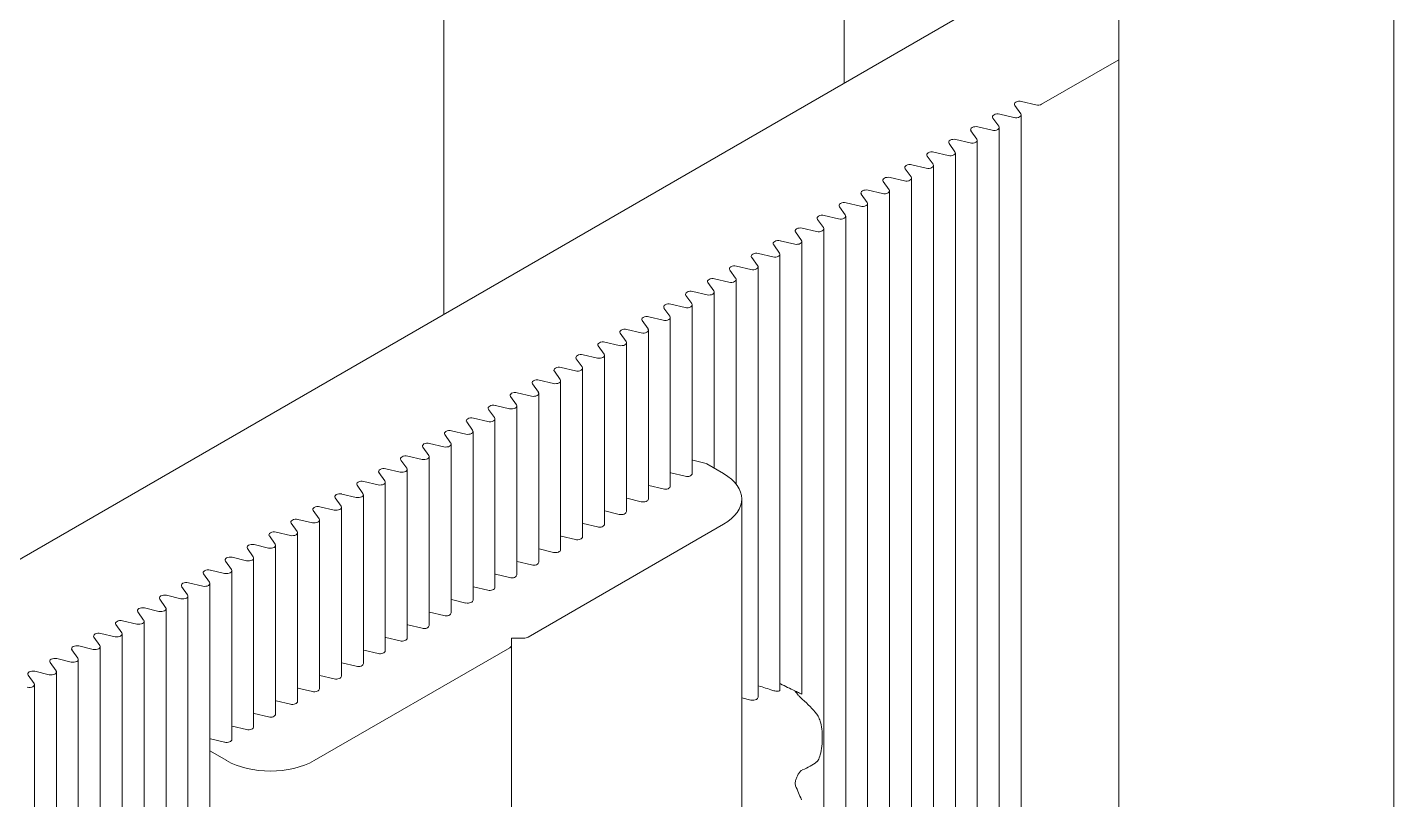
# Model space of a CAD drawing. Extents: x -37 to 4620, y -49 to 348.
# Drawn here: x 1782.4 to 1794.3, y 113.16 to 119.88 of the extents above; entities that cross this region are included whole.
import ezdxf

# ---------------------------------------------------------------- set-up
doc = ezdxf.new("R2010")
doc.units = 0
doc.header["$LTSCALE"] = 5
doc.layers.add('PV-38572', color=7, linetype='CONTINUOUS', lineweight=15)

msp = doc.modelspace()

# ---------------------------------------------------------------- linework, layer by layer
at = {"layer": 'PV-38572', "lineweight": 13, "extrusion": (0, 0.816497, 0.57735)}
for p, q in [((1786.03, 125.065, 417.646), (1786.03, 117.38, 417.646)), ((1789.516, 119.392, 417.646), (1789.516, 124.623, 417.646)), ((1791.907, 109.222, 417.646), (1791.907, 120.98, 417.646)), ((1780.161, 113.991, 417.646), (1791.907, 120.773, 417.646)), ((1794.301, 108.725, 417.646), (1794.301, 120.482, 417.646)), ((1791.907, 119.597, 417.646), (1791.234, 119.209, 417.646)), ((1791.185, 119.203, 417.646), (1791.061, 119.233, 417.646)), ((1790.994, 119.093, 417.646), (1790.87, 119.123, 417.646)), ((1791.002, 119.199, 417.646), (1791.053, 119.127, 417.646)), ((1791.057, 110.299, 417.646), (1791.057, 119.117, 417.646)), ((1790.62, 118.978, 417.646), (1790.671, 118.906, 417.646)), ((1790.804, 118.983, 417.646), (1790.679, 119.012, 417.646)), ((1790.811, 119.089, 417.646), (1790.862, 119.017, 417.646)), ((1790.866, 110.188, 417.646), (1790.866, 119.007, 417.646)), ((1790.429, 118.868, 417.646), (1790.48, 118.796, 417.646)), ((1790.613, 118.872, 417.646), (1790.488, 118.902, 417.646)), ((1790.675, 110.078, 417.646), (1790.675, 118.896, 417.646)), ((1790.238, 118.758, 417.646), (1790.29, 118.686, 417.646)), ((1790.422, 118.762, 417.646), (1790.297, 118.792, 417.646)), ((1790.484, 109.968, 417.646), (1790.484, 118.786, 417.646)), ((1790.047, 118.648, 417.646), (1790.099, 118.576, 417.646)), ((1790.231, 118.652, 417.646), (1790.106, 118.682, 417.646)), ((1790.293, 109.858, 417.646), (1790.293, 118.676, 417.646)), ((1789.856, 118.537, 417.646), (1789.908, 118.465, 417.646)), ((1790.04, 118.542, 417.646), (1789.915, 118.571, 417.646)), ((1790.102, 109.748, 417.646), (1790.102, 118.566, 417.646)), ((1789.665, 118.427, 417.646), (1789.717, 118.355, 417.646)), ((1789.849, 118.431, 417.646), (1789.724, 118.461, 417.646)), ((1789.911, 109.637, 417.646), (1789.911, 118.456, 417.646)), ((1789.474, 118.317, 417.646), (1789.526, 118.245, 417.646)), ((1789.658, 118.321, 417.646), (1789.533, 118.351, 417.646)), ((1789.72, 109.527, 417.646), (1789.72, 118.345, 417.646)), ((1789.284, 118.207, 417.646), (1789.335, 118.135, 417.646)), ((1789.467, 118.211, 417.646), (1789.342, 118.241, 417.646)), ((1789.529, 109.417, 417.646), (1789.529, 118.235, 417.646)), ((1789.093, 118.097, 417.646), (1789.144, 118.024, 417.646)), ((1789.276, 118.101, 417.646), (1789.151, 118.13, 417.646)), ((1789.338, 109.307, 417.646), (1789.338, 118.125, 417.646)), ((1788.894, 117.88, 417.646), (1788.77, 117.91, 417.646)), ((1788.902, 117.986, 417.646), (1788.953, 117.914, 417.646)), ((1789.085, 117.991, 417.646), (1788.96, 118.02, 417.646)), ((1789.147, 114.074, 417.646), (1789.147, 118.015, 417.646)), ((1788.703, 117.77, 417.646), (1788.579, 117.8, 417.646)), ((1788.711, 117.876, 417.646), (1788.762, 117.804, 417.646)), ((1788.766, 114.046, 417.646), (1788.766, 117.794, 417.646)), ((1788.957, 114.109, 417.646), (1788.957, 117.904, 417.646)), ((1788.513, 117.66, 417.646), (1788.388, 117.69, 417.646)), ((1788.52, 117.766, 417.646), (1788.571, 117.694, 417.646)), ((1788.575, 115.904, 417.646), (1788.575, 117.684, 417.646)), ((1788.322, 117.55, 417.646), (1788.197, 117.579, 417.646)), ((1788.329, 117.656, 417.646), (1788.38, 117.584, 417.646)), ((1788.384, 116.041, 417.646), (1788.384, 117.574, 417.646)), ((1787.947, 117.435, 417.646), (1787.999, 117.363, 417.646)), ((1788.131, 117.439, 417.646), (1788.006, 117.469, 417.646)), ((1788.138, 117.545, 417.646), (1788.189, 117.473, 417.646)), ((1788.193, 115.994, 417.646), (1788.193, 117.463, 417.646)), ((1787.756, 117.325, 417.646), (1787.808, 117.253, 417.646)), ((1787.94, 117.329, 417.646), (1787.815, 117.359, 417.646)), ((1788.002, 115.884, 417.646), (1788.002, 117.353, 417.646)), ((1787.565, 117.215, 417.646), (1787.617, 117.143, 417.646)), ((1787.749, 117.219, 417.646), (1787.624, 117.249, 417.646)), ((1787.811, 115.773, 417.646), (1787.811, 117.243, 417.646)), ((1787.374, 117.105, 417.646), (1787.426, 117.032, 417.646)), ((1787.558, 117.109, 417.646), (1787.433, 117.138, 417.646)), ((1787.62, 115.663, 417.646), (1787.62, 117.133, 417.646)), ((1787.183, 116.994, 417.646), (1787.235, 116.922, 417.646)), ((1787.367, 116.999, 417.646), (1787.242, 117.028, 417.646)), ((1787.429, 115.553, 417.646), (1787.429, 117.023, 417.646)), ((1786.993, 116.884, 417.646), (1787.044, 116.812, 417.646)), ((1787.176, 116.888, 417.646), (1787.051, 116.918, 417.646)), ((1787.238, 115.443, 417.646), (1787.238, 116.912, 417.646)), ((1786.802, 116.774, 417.646), (1786.853, 116.702, 417.646)), ((1786.985, 116.778, 417.646), (1786.86, 116.808, 417.646)), ((1787.047, 115.332, 417.646), (1787.047, 116.802, 417.646)), ((1786.611, 116.664, 417.646), (1786.662, 116.592, 417.646)), ((1786.794, 116.668, 417.646), (1786.669, 116.698, 417.646)), ((1786.856, 115.222, 417.646), (1786.856, 116.692, 417.646)), ((1786.42, 116.553, 417.646), (1786.471, 116.481, 417.646)), ((1786.603, 116.558, 417.646), (1786.479, 116.587, 417.646)), ((1786.665, 115.112, 417.646), (1786.665, 116.582, 417.646)), ((1786.222, 116.337, 417.646), (1786.097, 116.367, 417.646)), ((1786.229, 116.443, 417.646), (1786.28, 116.371, 417.646)), ((1786.284, 114.892, 417.646), (1786.284, 116.361, 417.646)), ((1786.412, 116.447, 417.646), (1786.288, 116.477, 417.646)), ((1786.475, 115.002, 417.646), (1786.475, 116.471, 417.646)), ((1786.031, 116.227, 417.646), (1785.906, 116.257, 417.646)), ((1786.038, 116.333, 417.646), (1786.089, 116.261, 417.646)), ((1786.093, 114.781, 417.646), (1786.093, 116.251, 417.646)), ((1785.84, 116.117, 417.646), (1785.715, 116.146, 417.646)), ((1785.847, 116.223, 417.646), (1785.898, 116.151, 417.646)), ((1785.902, 114.671, 417.646), (1785.902, 116.141, 417.646)), ((1785.465, 116.002, 417.646), (1785.517, 115.93, 417.646)), ((1785.649, 116.006, 417.646), (1785.524, 116.036, 417.646)), ((1785.656, 116.112, 417.646), (1785.707, 116.04, 417.646)), ((1785.711, 114.561, 417.646), (1785.711, 116.031, 417.646)), ((1788.197, 116.11, 417.646), (1788.303, 116.084, 417.646)), ((1788.321, 116.078, 417.646), (1788.466, 115.994, 417.646)), ((1785.274, 115.892, 417.646), (1785.326, 115.82, 417.646)), ((1785.458, 115.896, 417.646), (1785.333, 115.926, 417.646)), ((1785.52, 114.451, 417.646), (1785.52, 115.92, 417.646)), ((1787.815, 115.889, 417.646), (1787.94, 115.86, 417.646)), ((1788.006, 115.999, 417.646), (1788.131, 115.97, 417.646)), ((1785.083, 115.782, 417.646), (1785.135, 115.71, 417.646)), ((1785.267, 115.786, 417.646), (1785.142, 115.816, 417.646)), ((1785.329, 114.34, 417.646), (1785.329, 115.81, 417.646)), ((1787.624, 115.779, 417.646), (1787.749, 115.749, 417.646)), ((1788.624, 111.283, 417.646), (1788.624, 115.773, 417.646)), ((1784.892, 115.672, 417.646), (1784.944, 115.6, 417.646)), ((1785.076, 115.676, 417.646), (1784.951, 115.705, 417.646)), ((1785.138, 114.23, 417.646), (1785.138, 115.7, 417.646)), ((1787.433, 115.669, 417.646), (1787.558, 115.639, 417.646)), ((1784.702, 115.561, 417.646), (1784.753, 115.489, 417.646)), ((1784.885, 115.566, 417.646), (1784.76, 115.595, 417.646)), ((1784.947, 114.12, 417.646), (1784.947, 115.59, 417.646)), ((1788.466, 115.553, 417.646), (1786.764, 114.57, 417.646)), ((1787.242, 115.559, 417.646), (1787.367, 115.529, 417.646)), ((1784.511, 115.451, 417.646), (1784.562, 115.379, 417.646)), ((1784.694, 115.455, 417.646), (1784.569, 115.485, 417.646)), ((1784.756, 114.01, 417.646), (1784.756, 115.479, 417.646)), ((1787.051, 115.448, 417.646), (1787.176, 115.419, 417.646)), ((1784.32, 115.341, 417.646), (1784.371, 115.269, 417.646)), ((1784.503, 115.345, 417.646), (1784.378, 115.375, 417.646)), ((1784.565, 113.899, 417.646), (1784.565, 115.369, 417.646)), ((1786.86, 115.338, 417.646), (1786.985, 115.308, 417.646)), ((1784.129, 115.231, 417.646), (1784.18, 115.159, 417.646)), ((1784.312, 115.235, 417.646), (1784.187, 115.265, 417.646)), ((1784.374, 113.789, 417.646), (1784.374, 115.259, 417.646)), ((1786.669, 115.228, 417.646), (1786.794, 115.198, 417.646)), ((1783.938, 115.12, 417.646), (1783.989, 115.048, 417.646)), ((1784.121, 115.125, 417.646), (1783.997, 115.154, 417.646)), ((1784.184, 113.679, 417.646), (1784.184, 115.149, 417.646)), ((1786.479, 115.118, 417.646), (1786.603, 115.088, 417.646)), ((1783.74, 114.904, 417.646), (1783.615, 114.934, 417.646)), ((1783.747, 115.01, 417.646), (1783.798, 114.938, 417.646)), ((1783.93, 115.014, 417.646), (1783.806, 115.044, 417.646)), ((1783.993, 111.291, 417.646), (1783.993, 115.038, 417.646)), ((1786.288, 115.007, 417.646), (1786.412, 114.978, 417.646)), ((1783.549, 114.794, 417.646), (1783.424, 114.824, 417.646)), ((1783.556, 114.9, 417.646), (1783.607, 114.828, 417.646)), ((1783.611, 111.07, 417.646), (1783.611, 114.818, 417.646)), ((1783.802, 111.181, 417.646), (1783.802, 114.928, 417.646)), ((1786.097, 114.897, 417.646), (1786.222, 114.867, 417.646)), ((1783.358, 114.684, 417.646), (1783.233, 114.713, 417.646)), ((1783.365, 114.79, 417.646), (1783.416, 114.718, 417.646)), ((1783.42, 110.949, 417.646), (1783.42, 114.708, 417.646)), ((1785.906, 114.787, 417.646), (1786.031, 114.757, 417.646)), ((1783.167, 114.574, 417.646), (1783.042, 114.603, 417.646)), ((1783.174, 114.68, 417.646), (1783.226, 114.607, 417.646)), ((1783.229, 110.755, 417.646), (1783.229, 114.598, 417.646)), ((1785.715, 114.677, 417.646), (1785.84, 114.647, 417.646)), ((1782.792, 114.459, 417.646), (1782.844, 114.387, 417.646)), ((1782.976, 114.463, 417.646), (1782.851, 114.493, 417.646)), ((1782.983, 114.569, 417.646), (1783.035, 114.497, 417.646)), ((1783.038, 110.427, 417.646), (1783.038, 114.487, 417.646)), ((1786.605, 114.478, 417.646), (1784.902, 113.495, 417.646)), ((1785.333, 114.456, 417.646), (1785.458, 114.427, 417.646)), ((1785.524, 114.566, 417.646), (1785.649, 114.537, 417.646)), ((1786.62, 114.561, 417.646), (1786.62, 114.5, 417.646)), ((1786.725, 114.561, 417.646), (1786.62, 114.561, 417.646)), ((1786.62, 112.721, 417.646), (1786.62, 114.5, 417.646)), ((1782.601, 114.349, 417.646), (1782.653, 114.277, 417.646)), ((1782.785, 114.353, 417.646), (1782.66, 114.383, 417.646)), ((1782.847, 105.559, 417.646), (1782.847, 114.377, 417.646)), ((1785.142, 114.346, 417.646), (1785.267, 114.316, 417.646)), ((1782.41, 114.239, 417.646), (1782.462, 114.167, 417.646)), ((1782.594, 114.243, 417.646), (1782.469, 114.273, 417.646)), ((1782.656, 105.449, 417.646), (1782.656, 114.267, 417.646)), ((1784.951, 114.236, 417.646), (1785.076, 114.206, 417.646)), ((1782.465, 105.338, 417.646), (1782.465, 114.157, 417.646)), ((1784.76, 114.126, 417.646), (1784.885, 114.096, 417.646)), ((1784.569, 114.015, 417.646), (1784.694, 113.986, 417.646)), ((1788.624, 114.041, 417.646), (1788.703, 114.022, 417.646)), ((1784.378, 113.905, 417.646), (1784.503, 113.875, 417.646)), ((1784.187, 113.795, 417.646), (1784.312, 113.765, 417.646)), ((1783.997, 113.685, 417.646), (1784.121, 113.655, 417.646)), ((1784.139, 113.495, 417.646), (1783.993, 113.579, 417.646))]:
    msp.add_line(p, q, dxfattribs=at)
at = {"layer": 'PV-38572', "lineweight": 13}
for centre, major_axis, ratio, start_param, end_param in [((1791.043, 119.209, 417.646), (-0.045, 0), 0.57735, -1.961403, 0.390607), ((1790.853, 119.099, 417.646), (-0.045, 0), 0.57735, -1.961403, 0.390607), ((1790.662, 118.988, 417.646), (-0.045, 0), 0.57735, -1.961403, 0.390607), ((1790.471, 118.878, 417.646), (-0.045, 0), 0.57735, -1.961403, 0.390607), ((1790.28, 118.768, 417.646), (-0.045, 0), 0.57735, -1.961403, 0.390607), ((1790.089, 118.658, 417.646), (-0.045, 0), 0.57735, -1.961403, 0.390607), ((1789.898, 118.547, 417.646), (-0.045, 0), 0.57735, -1.961403, 0.390607), ((1789.707, 118.437, 417.646), (-0.045, 0), 0.57735, -1.961403, 0.390607), ((1789.516, 118.327, 417.646), (-0.045, 0), 0.57735, -1.961403, 0.390607), ((1789.325, 118.217, 417.646), (-0.045, 0), 0.57735, -1.961403, 0.390607), ((1789.134, 118.106, 417.646), (-0.045, 0), 0.57735, -1.961403, 0.390607), ((1788.752, 117.886, 417.646), (-0.045, 0), 0.57735, -1.961403, 0.390607), ((1788.943, 117.996, 417.646), (-0.045, 0), 0.57735, -1.961403, 0.390607), ((1788.561, 117.776, 417.646), (-0.045, 0), 0.57735, -1.961403, 0.390607), ((1788.371, 117.666, 417.646), (-0.045, 0), 0.57735, -1.961403, 0.390607), ((1788.18, 117.555, 417.646), (-0.045, 0), 0.57735, -1.961403, 0.390607), ((1787.989, 117.445, 417.646), (-0.045, 0), 0.57735, -1.961403, 0.390607), ((1787.798, 117.335, 417.646), (-0.045, 0), 0.57735, -1.961403, 0.390607), ((1787.607, 117.225, 417.646), (-0.045, 0), 0.57735, -1.961403, 0.390607), ((1787.416, 117.114, 417.646), (-0.045, 0), 0.57735, -1.961403, 0.390607), ((1787.225, 117.004, 417.646), (-0.045, 0), 0.57735, -1.961403, 0.390607), ((1787.034, 116.894, 417.646), (-0.045, 0), 0.57735, -1.961403, 0.390607), ((1786.843, 116.784, 417.646), (-0.045, 0), 0.57735, -1.961403, 0.390607), ((1786.652, 116.674, 417.646), (-0.045, 0), 0.57735, -1.961403, 0.390607), ((1786.27, 116.453, 417.646), (-0.045, 0), 0.57735, -1.961403, 0.390607), ((1786.461, 116.563, 417.646), (-0.045, 0), 0.57735, -1.961403, 0.390607), ((1786.08, 116.343, 417.646), (-0.045, 0), 0.57735, -1.961403, 0.390607), ((1785.889, 116.233, 417.646), (-0.045, 0), 0.57735, -1.961403, 0.390607), ((1785.698, 116.122, 417.646), (-0.045, 0), 0.57735, -1.961403, 0.390607), ((1785.507, 116.012, 417.646), (-0.045, 0), 0.57735, -1.961403, 0.390607), ((1785.316, 115.902, 417.646), (-0.045, 0), 0.57735, -1.961403, 0.390607), ((1787.957, 115.884, 417.646), (0.045, 0), 0.57735, -1.961403, 0), ((1788.148, 115.994, 417.646), (0.045, 0), 0.57735, -1.961403, 0), ((1785.125, 115.792, 417.646), (-0.045, 0), 0.57735, -1.961403, 0.390607), ((1787.766, 115.773, 417.646), (0.045, 0), 0.57735, -1.961403, 0), ((1784.934, 115.681, 417.646), (-0.045, 0), 0.57735, -1.961403, 0.390607), ((1787.575, 115.663, 417.646), (0.045, 0), 0.57735, -1.961403, 0), ((1784.743, 115.571, 417.646), (-0.045, 0), 0.57735, -1.961403, 0.390607), ((1787.384, 115.553, 417.646), (0.045, 0), 0.57735, -1.961403, 0), ((1784.552, 115.461, 417.646), (-0.045, 0), 0.57735, -1.961403, 0.390607), ((1787.193, 115.443, 417.646), (0.045, 0), 0.57735, -1.961403, 0), ((1784.361, 115.351, 417.646), (-0.045, 0), 0.57735, -1.961403, 0.390607), ((1787.002, 115.332, 417.646), (0.045, 0), 0.57735, -1.961403, 0), ((1784.17, 115.241, 417.646), (-0.045, 0), 0.57735, -1.961403, 0.390607), ((1786.811, 115.222, 417.646), (0.045, 0), 0.57735, -1.961403, 0), ((1783.979, 115.13, 417.646), (-0.045, 0), 0.57735, -1.961403, 0.390607), ((1786.62, 115.112, 417.646), (0.045, 0), 0.57735, -1.961403, 0), ((1783.598, 114.91, 417.646), (-0.045, 0), 0.57735, -1.961403, 0.390607), ((1783.789, 115.02, 417.646), (-0.045, 0), 0.57735, -1.961403, 0.390607), ((1786.43, 115.002, 417.646), (0.045, 0), 0.57735, -1.961403, 0), ((1783.407, 114.8, 417.646), (-0.045, 0), 0.57735, -1.961403, 0.390607), ((1786.239, 114.892, 417.646), (0.045, 0), 0.57735, -1.961403, 0), ((1783.216, 114.689, 417.646), (-0.045, 0), 0.57735, -1.961403, 0.390607), ((1786.048, 114.781, 417.646), (0.045, 0), 0.57735, -1.961403, 0), ((1783.025, 114.579, 417.646), (-0.045, 0), 0.57735, -1.961403, 0.390607), ((1785.857, 114.671, 417.646), (0.045, 0), 0.57735, -1.961403, 0), ((1782.834, 114.469, 417.646), (-0.045, 0), 0.57735, -1.961403, 0.390607), ((1785.666, 114.561, 417.646), (0.045, 0), 0.57735, -1.961403, 0), ((1782.643, 114.359, 417.646), (-0.045, 0), 0.57735, -1.961403, 0.390607), ((1785.284, 114.34, 417.646), (0.045, 0), 0.57735, -1.961403, 0), ((1785.475, 114.451, 417.646), (0.045, 0), 0.57735, -1.961403, 0), ((1782.452, 114.249, 417.646), (-0.045, 0), 0.57735, -1.961403, 0.390607), ((1785.093, 114.23, 417.646), (0.045, 0), 0.57735, -1.961403, 0), ((1784.902, 114.12, 417.646), (0.045, 0), 0.57735, -1.961403, 0), ((1784.711, 114.01, 417.646), (0.045, 0), 0.57735, -1.961403, 0), ((1788.721, 114.046, 417.646), (0.045, 0), 0.57735, -1.961403, -0.785398), ((1784.52, 113.899, 417.646), (0.045, 0), 0.57735, -1.961403, 0), ((1784.329, 113.789, 417.646), (0.045, 0), 0.57735, -1.961403, 0), ((1784.139, 113.679, 417.646), (0.045, 0), 0.57735, -1.961403, 0), ((1789.72, 112.808, 417.646), (0.74, -1.292), 0.239136, -2.073089, -1.97599)]:
    msp.add_ellipse(centre, major_axis=major_axis, ratio=ratio, start_param=start_param, end_param=end_param, dxfattribs=at)
at = {"layer": 'PV-38572', "lineweight": 13, "extrusion": (0, -6e-16, -1)}
for centre, major_axis, ratio, start_param, end_param in [((1791.012, 119.117, 417.646), (0.045, 0), 0.57735, -0.390607, 1.961403), ((1790.821, 119.007, 417.646), (0.045, 0), 0.57735, -0.390607, 1.961403), ((1790.63, 118.896, 417.646), (0.045, 0), 0.57735, -0.390607, 1.961403), ((1790.439, 118.786, 417.646), (0.045, 0), 0.57735, -0.390607, 1.961403), ((1790.248, 118.676, 417.646), (0.045, 0), 0.57735, -0.390607, 1.961403), ((1790.057, 118.566, 417.646), (0.045, 0), 0.57735, -0.390607, 1.961403), ((1789.675, 118.345, 417.646), (0.045, 0), 0.57735, -0.390607, 1.961403), ((1789.484, 118.235, 417.646), (0.045, 0), 0.57735, -0.390607, 1.961403), ((1789.102, 118.015, 417.646), (0.045, 0), 0.57735, -0.390607, 1.961403), ((1788.912, 117.904, 417.646), (0.045, 0), 0.57735, -0.390607, 1.961403), ((1788.721, 117.794, 417.646), (0.045, 0), 0.57735, -0.390607, 1.961403), ((1788.339, 117.574, 417.646), (0.045, 0), 0.57735, -0.390607, 1.961403), ((1788.148, 117.463, 417.646), (0.045, 0), 0.57735, -0.390607, 1.961403), ((1787.957, 117.353, 417.646), (0.045, 0), 0.57735, -0.390607, 1.961403), ((1787.766, 117.243, 417.646), (0.045, 0), 0.57735, -0.390607, 1.961403), ((1787.575, 117.133, 417.646), (0.045, 0), 0.57735, -0.390607, 1.961403), ((1787.384, 117.023, 417.646), (0.045, 0), 0.57735, -0.390607, 1.961403), ((1787.193, 116.912, 417.646), (0.045, 0), 0.57735, -0.390607, 1.961403), ((1787.002, 116.802, 417.646), (0.045, 0), 0.57735, -0.390607, 1.961403), ((1786.811, 116.692, 417.646), (0.045, 0), 0.57735, -0.390607, 1.961403), ((1786.43, 116.471, 417.646), (0.045, 0), 0.57735, -0.390607, 1.961403), ((1786.62, 116.582, 417.646), (0.045, 0), 0.57735, -0.390607, 1.961403), ((1786.239, 116.361, 417.646), (0.045, 0), 0.57735, -0.390607, 1.961403), ((1786.048, 116.251, 417.646), (0.045, 0), 0.57735, -0.390607, 1.961403), ((1785.666, 116.031, 417.646), (0.045, 0), 0.57735, -0.390607, 1.961403), ((1788.283, 116.056, 417.646), (0.054, 0), 0.57735, -1.180189, -0.785398), ((1785.475, 115.92, 417.646), (0.045, 0), 0.57735, -0.390607, 1.961403), ((1788.084, 115.773, 417.646), (0.54, 0), 0.57735, -0.785398, 0.785398), ((1785.284, 115.81, 417.646), (0.045, 0), 0.57735, -0.390607, 1.961403), ((1785.093, 115.7, 417.646), (0.045, 0), 0.57735, -0.390607, 1.961403), ((1784.902, 115.59, 417.646), (0.045, 0), 0.57735, -0.390607, 1.961403), ((1784.711, 115.479, 417.646), (0.045, 0), 0.57735, -0.390607, 1.961403), ((1784.52, 115.369, 417.646), (0.045, 0), 0.57735, -0.390607, 1.961403), ((1785.889, 114.763, 417.646), (0.045, 0), 0.57735, -1.273545, -1.180189), ((1785.698, 114.653, 417.646), (0.045, 0), 0.57735, -1.273545, -1.180189), ((1785.316, 114.432, 417.646), (0.045, 0), 0.57735, -1.273545, -1.180189), ((1785.507, 114.542, 417.646), (0.045, 0), 0.57735, -1.273545, -1.180189), ((1785.125, 114.322, 417.646), (0.045, 0), 0.57735, -1.273545, -1.180189), ((1784.934, 114.212, 417.646), (0.045, 0), 0.57735, -1.273545, -1.180189), ((1784.743, 114.102, 417.646), (0.045, 0), 0.57735, -1.273545, -1.180189), ((1787.887, 113.866, 417.646), (1.94, -0.517), 0.319372, -1.071853, -0.99288), ((1784.552, 113.991, 417.646), (0.045, 0), 0.57735, -1.273545, -1.180189), ((1783.979, 113.661, 417.646), (0.045, 0), 0.57735, -1.273545, -1.180189)]:
    msp.add_ellipse(centre, major_axis=major_axis, ratio=ratio, start_param=start_param, end_param=end_param, dxfattribs=at)
at = {"layer": 'PV-38572', "lineweight": 13, "extrusion": (-2e-16, -5e-16, -1)}
msp.add_ellipse((1791.203, 119.227, 417.646), major_axis=(-0.045, 0), ratio=0.57735, start_param=-2.356194, end_param=-1.180189, dxfattribs=at)
at = {"layer": 'PV-38572', "lineweight": 13, "extrusion": (0, -7e-16, -1)}
for centre, start_param, end_param in [((1789.866, 118.456, 417.646), -0.390607, 1.961403), ((1784.329, 115.259, 417.646), -0.390607, 1.961403), ((1784.17, 113.771, 417.646), -1.273545, -1.180189)]:
    msp.add_ellipse(centre, major_axis=(0.045, 0), ratio=0.57735, start_param=start_param, end_param=end_param, dxfattribs=at)
at = {"layer": 'PV-38572', "lineweight": 13, "extrusion": (1e-16, -9e-16, -1)}
for centre in [(1789.293, 118.125, 417.646), (1788.53, 117.684, 417.646), (1785.857, 116.141, 417.646)]:
    msp.add_ellipse(centre, major_axis=(0.045, 0), ratio=0.57735, start_param=-0.390607, end_param=1.961403, dxfattribs=at)
at = {"layer": 'PV-38572', "lineweight": 13, "extrusion": (-1e-16, -7e-16, -1)}
for centre in [(1788.18, 116.086, 417.646), (1787.798, 115.865, 417.646), (1787.989, 115.975, 417.646), (1787.607, 115.755, 417.646), (1787.416, 115.645, 417.646), (1787.225, 115.534, 417.646), (1787.034, 115.424, 417.646), (1786.843, 115.314, 417.646), (1786.652, 115.204, 417.646), (1786.461, 115.094, 417.646), (1786.27, 114.983, 417.646)]:
    msp.add_ellipse(centre, major_axis=(0.045, 0), ratio=0.57735, start_param=-1.273545, end_param=-1.180189, dxfattribs=at)
at = {"layer": 'PV-38572', "lineweight": 13, "extrusion": (0, -5e-16, -1)}
for centre in [(1784.139, 115.149, 417.646), (1783.757, 114.928, 417.646), (1783.948, 115.038, 417.646), (1783.566, 114.818, 417.646), (1783.375, 114.708, 417.646), (1783.184, 114.598, 417.646), (1782.993, 114.487, 417.646), (1782.802, 114.377, 417.646), (1782.611, 114.267, 417.646), (1782.42, 114.157, 417.646)]:
    msp.add_ellipse(centre, major_axis=(0.045, 0), ratio=0.57735, start_param=-0.390607, end_param=1.961403, dxfattribs=at)
at = {"layer": 'PV-38572', "lineweight": 13, "extrusion": (0, -4e-16, -1)}
for centre in [(1786.08, 114.873, 417.646), (1784.361, 113.881, 417.646)]:
    msp.add_ellipse(centre, major_axis=(0.045, 0), ratio=0.57735, start_param=-1.273545, end_param=-1.180189, dxfattribs=at)
at = {"layer": 'PV-38572', "lineweight": 13, "extrusion": (-2e-16, -3e-16, -1)}
msp.add_ellipse((1786.566, 114.5, 417.646), major_axis=(0.054, 0), ratio=0.57735, start_param=0, end_param=0.785398, dxfattribs=at)
at = {"layer": 'PV-38572', "lineweight": 13, "extrusion": (1e-16, -5e-16, -1)}
msp.add_ellipse((1786.725, 114.592, 417.646), major_axis=(-0.054, 0), ratio=0.57735, start_param=-2.356194, end_param=-1.570796, dxfattribs=at)
at = {"layer": 'PV-38572', "lineweight": 13, "extrusion": (1e-16, -8e-16, -1)}
for centre, start_param, end_param in [((1788.345, 113.602, 417.646), -1.436041, -1.369822), ((1787.429, 114.131, 417.646), -0.570085, -0.406598), ((1787.429, 114.131, 417.646), 0.236684, 0.400171)]:
    msp.add_ellipse(centre, major_axis=(1.94, -0.517), ratio=0.319372, start_param=start_param, end_param=end_param, dxfattribs=at)
at = {"layer": 'PV-38572', "lineweight": 13, "extrusion": (1e-16, -6e-16, -1)}
msp.add_ellipse((1784.032, 113.601, 417.646), major_axis=(-0.054, 0), ratio=0.57735, start_param=-0.785398, end_param=-0.763672, dxfattribs=at)
at = {"layer": 'PV-38572', "lineweight": 13, "extrusion": (0, -9e-16, -1)}
msp.add_ellipse((1784.52, 113.716, 417.646), major_axis=(-0.54, 0), ratio=0.57735, start_param=-2.356194, end_param=-0.785398, dxfattribs=at)
at = {"layer": 'PV-38572', "lineweight": 13}
for points in [[(1788.766, 114.148, 417.646), (1788.767, 114.147, 417.646), (1788.768, 114.147, 417.646), (1788.77, 114.146, 417.646)], [(1788.957, 114.165, 417.646), (1788.958, 114.164, 417.646), (1788.959, 114.164, 417.646), (1788.96, 114.163, 417.646)]]:
    msp.add_open_spline(points, degree=3, dxfattribs=at)
for points, knots in [([(1788.894, 114.106, 417.646), (1788.9, 114.104, 417.646), (1788.906, 114.103, 417.646), (1788.917, 114.1, 417.646), (1788.923, 114.1, 417.646), (1788.934, 114.099, 417.646), (1788.939, 114.1, 417.646), (1788.947, 114.101, 417.646), (1788.951, 114.102, 417.646), (1788.955, 114.105, 417.646), (1788.957, 114.107, 417.646), (1788.957, 114.109, 417.646)], [0.0949698, 0.0949698, 0.0949698, 0.0949698, 0.1876644, 0.1876644, 0.287092, 0.287092, 0.3865197, 0.3865197, 0.4875836, 0.4875836, 0.5851136, 0.5851136, 0.5851136, 0.5851136]), ([(1789.085, 114.103, 417.646), (1789.09, 114.1, 417.646), (1789.095, 114.098, 417.646), (1789.107, 114.093, 417.646), (1789.113, 114.09, 417.646), (1789.125, 114.084, 417.646), (1789.13, 114.082, 417.646), (1789.138, 114.078, 417.646), (1789.142, 114.077, 417.646), (1789.146, 114.074, 417.646), (1789.147, 114.074, 417.646), (1789.147, 114.074, 417.646)], [0.0968051, 0.0968051, 0.0968051, 0.0968051, 0.1854227, 0.1854227, 0.3108328, 0.3108328, 0.4362428, 0.4362428, 0.5685874, 0.5685874, 0.6817062, 0.6817062, 0.6817062, 0.6817062]), ([(1789.091, 114.1, 417.646), (1789.09, 114.1, 417.646), (1789.09, 114.1, 417.646), (1789.089, 114.099, 417.646), (1789.09, 114.097, 417.646), (1789.095, 114.09, 417.646), (1789.099, 114.086, 417.646), (1789.106, 114.077, 417.646), (1789.111, 114.071, 417.646), (1789.122, 114.059, 417.646), (1789.128, 114.053, 417.646), (1789.139, 114.041, 417.646), (1789.145, 114.035, 417.646), (1789.151, 114.03, 417.646)], [0.1416725, 0.1416725, 0.1416725, 0.1416725, 0.1834978, 0.1834978, 0.3507688, 0.3507688, 0.5180398, 0.5180398, 0.6835161, 0.6835161, 0.8489924, 0.8489924, 0.9806127, 0.9806127, 0.9806127, 0.9806127]), ([(1788.752, 114.028, 417.646), (1788.756, 114.03, 417.646), (1788.76, 114.033, 417.646), (1788.764, 114.039, 417.646), (1788.766, 114.043, 417.646), (1788.766, 114.046, 417.646)], [0.3767699, 0.3767699, 0.3767699, 0.3767699, 0.4709624, 0.4709624, 0.5651548, 0.5651548, 0.5651548, 0.5651548]), ([(1789.147, 114.074, 417.646), (1789.147, 114.074, 417.646), (1789.147, 114.074, 417.646), (1789.147, 114.074, 417.646), (1789.146, 114.075, 417.646), (1789.144, 114.076, 417.646)], [0.69069115, 0.69069115, 0.69069115, 0.69069115, 0.7009319, 0.7009319, 0.7901263, 0.7901263, 0.7901263, 0.7901263]), ([(1789.276, 113.901, 417.646), (1789.277, 113.9, 417.646), (1789.278, 113.899, 417.646), (1789.282, 113.893, 417.646), (1789.286, 113.886, 417.646), (1789.297, 113.868, 417.646), (1789.303, 113.852, 417.646), (1789.314, 113.817, 417.646), (1789.319, 113.794, 417.646), (1789.324, 113.746, 417.646), (1789.325, 113.721, 417.646), (1789.325, 113.674, 417.646), (1789.324, 113.648, 417.646), (1789.319, 113.595, 417.646), (1789.314, 113.568, 417.646), (1789.303, 113.529, 417.646), (1789.297, 113.511, 417.646), (1789.286, 113.494, 417.646), (1789.282, 113.488, 417.646), (1789.278, 113.484, 417.646), (1789.277, 113.483, 417.646), (1789.276, 113.483, 417.646)], [3.113909, 3.113909, 3.113909, 3.113909, 3.134457, 3.134457, 3.248532, 3.248532, 3.54621, 3.54621, 4.021909, 4.021909, 4.497609, 4.497609, 4.973308, 4.973308, 5.449007, 5.449007, 5.746686, 5.746686, 5.86076, 5.86076, 5.881308, 5.881308, 5.881308, 5.881308]), ([(1789.151, 113.413, 417.646), (1789.145, 113.411, 417.646), (1789.139, 113.405, 417.646), (1789.128, 113.394, 417.646), (1789.122, 113.386, 417.646), (1789.111, 113.369, 417.646), (1789.106, 113.359, 417.646), (1789.099, 113.341, 417.646), (1789.095, 113.331, 417.646), (1789.09, 113.31, 417.646), (1789.089, 113.299, 417.646), (1789.09, 113.285, 417.646), (1789.091, 113.28, 417.646), (1789.093, 113.275, 417.646)], [1.1949425, 1.1949425, 1.1949425, 1.1949425, 1.3265629, 1.3265629, 1.4920391, 1.4920391, 1.6575154, 1.6575154, 1.8247864, 1.8247864, 1.9920574, 1.9920574, 2.0755218, 2.0755218, 2.0755218, 2.0755218])]:
    msp.add_open_spline(points, degree=3, knots=knots, dxfattribs=at)

doc.saveas('drawing.dxf')
